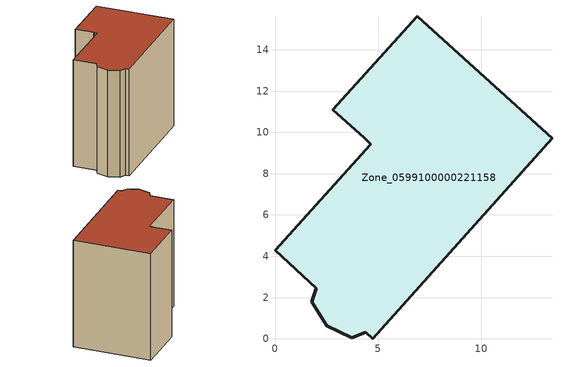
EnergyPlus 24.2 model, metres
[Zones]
Zone_0599100000221158
 floor ground (C_G): 4.73,0 4.39,0.31 3.73,0.04 2.5,0.62 1.79,1.78 1.99,2.44 0,4.29 4.65,9.43 4.45,9.62 4.33,9.74 2.8,11.1 6.89,15.63 13.43,9.72 z0
 wall outside (C_F): 1.99,2.44 1.79,1.78 2.5,0.62 3.73,0.04 4.39,0.31 4.73,0 13.43,9.72 6.89,15.63 2.8,11.1 4.33,9.74 4.45,9.62 4.65,9.43 0,4.29 1.99,2.44 z0:12.5
 roof outside (C_R): 2.8,11.1 4.33,9.74 4.45,9.62 4.65,9.43 0,4.29 1.99,2.44 1.79,1.78 2.5,0.62 3.73,0.04 4.39,0.31 4.73,0 13.43,9.72 6.89,15.63 z12.5
[BUILDING]
Pand.0599100000221158: North Axis=0; Terrain=City; Loads Convergence Tolerance Value=0.04; Temperature Convergence Tolerance Value=0.4; Solar Distribution=FullExterior; Maximum Number of Warmup Days=25; Minimum Number of Warmup Days=1
[Site:Location]
Rotterdam.The.Hague.AP_ZH_NLD Design_Conditions: Latitude=51.96; Longitude=4.45; Time Zone=1; Elevation=-4.5
[SITE:GROUNDTEMPERATURE:BUILDINGSURFACE]
18, 18, 18, 18, 18, 18, 18, 18, 18, 18, 18, 18
[MATERIAL] Thermal Absorptance=0.9; Solar Absorptance=0.7; Visible Absorptance=0.7
Name | Roughness | Thickness | Conductivity | Density | Specific Heat
G.TC.1946 | MediumSmooth | 0.15 | 1 | 540 | 1210
F.TC.1946 | Rough | 0.3 | 0.857143 | 1920 | 840
R.TC.1946 | MediumRough | 0.2 | 0.909091 | 1500 | 1000
[CONSTRUCTION]
C_G: G.TC.1946
C_F: F.TC.1946
C_R: R.TC.1946
[ZONE]
Zone_0599100000221158: Type=1; Multiplier=1; Ceiling Height=Autocalculate; Volume=Autocalculate; Floor Area=autocalculate; Part of Total Floor Area=Yes
[ZONEINFILTRATION:DESIGNFLOWRATE]
Infil_Zone_0599100000221158: Zone or ZoneList or Space or SpaceList=Zone_0599100000221158; Schedule=AlwaysOn; Design Flow Rate Calculation Method=Flow/Area; Flow Rate per Floor Area=0.003; Constant Term Coefficient=1; Temperature Term Coefficient=0; Velocity Term Coefficient=0; Velocity Squared Term Coefficient=0
[HVACTEMPLATE:ZONE:IDEALLOADSAIRSYSTEM]
Zone_0599100000221158: Maximum Heating Supply Air Temperature=50; Minimum Cooling Supply Air Temperature=13; Maximum Heating Supply Air Humidity Ratio=0.0156; Minimum Cooling Supply Air Humidity Ratio=0.0077; Heating Limit=NoLimit; Cooling Limit=NoLimit; Dehumidification Control Type=ConstantSensibleHeatRatio; Cooling Sensible Heat Ratio=0.7; Dehumidification Setpoint=60; Humidification Control Type=None; Humidification Setpoint=30; Outdoor Air Method=None; Outdoor Air Flow Rate per Person=0.00944; Outdoor Air Flow Rate per Zone Floor Area=0; Outdoor Air Flow Rate per Zone=0; Demand Controlled Ventilation Type=None; Outdoor Air Economizer Type=NoEconomizer; Heat Recovery Type=None; Sensible Heat Recovery Effectiveness=0.7; Latent Heat Recovery Effectiveness=0.65
[ZONECONTROL:THERMOSTAT]
ThermostatControl_Zone_0599100000221158: Zone or ZoneList=Zone_0599100000221158; Control Type Schedule=DualSetpointControlType; Control 1=Thermostat_Zone_0599100000221158; Temperature Difference Between Cutout And Setpoint=0
[THERMOSTATSETPOINT:DUALSETPOINT]
Thermostat_Zone_0599100000221158: Heating Setpoint Temperature Schedule=HeatingSetpoint_Zone_0599100000221158; Cooling Setpoint Temperature Schedule=CoolingSetpoint_Zone_0599100000221158
[SCHEDULE:COMPACT]
HeatingSetpoint_Zone_0599100000221158: Through: 12/31, For: AllDays, Until: 24:00, 21
CoolingSetpoint_Zone_0599100000221158: Through: 12/31, For: AllDays, Until: 24:00, 24
DualSetpointControlType: Through: 12/31, For: AllDays, Until: 24:00, 4
AlwaysOn: Through: 12/31, For: AllDays, Until: 24:00, 1
